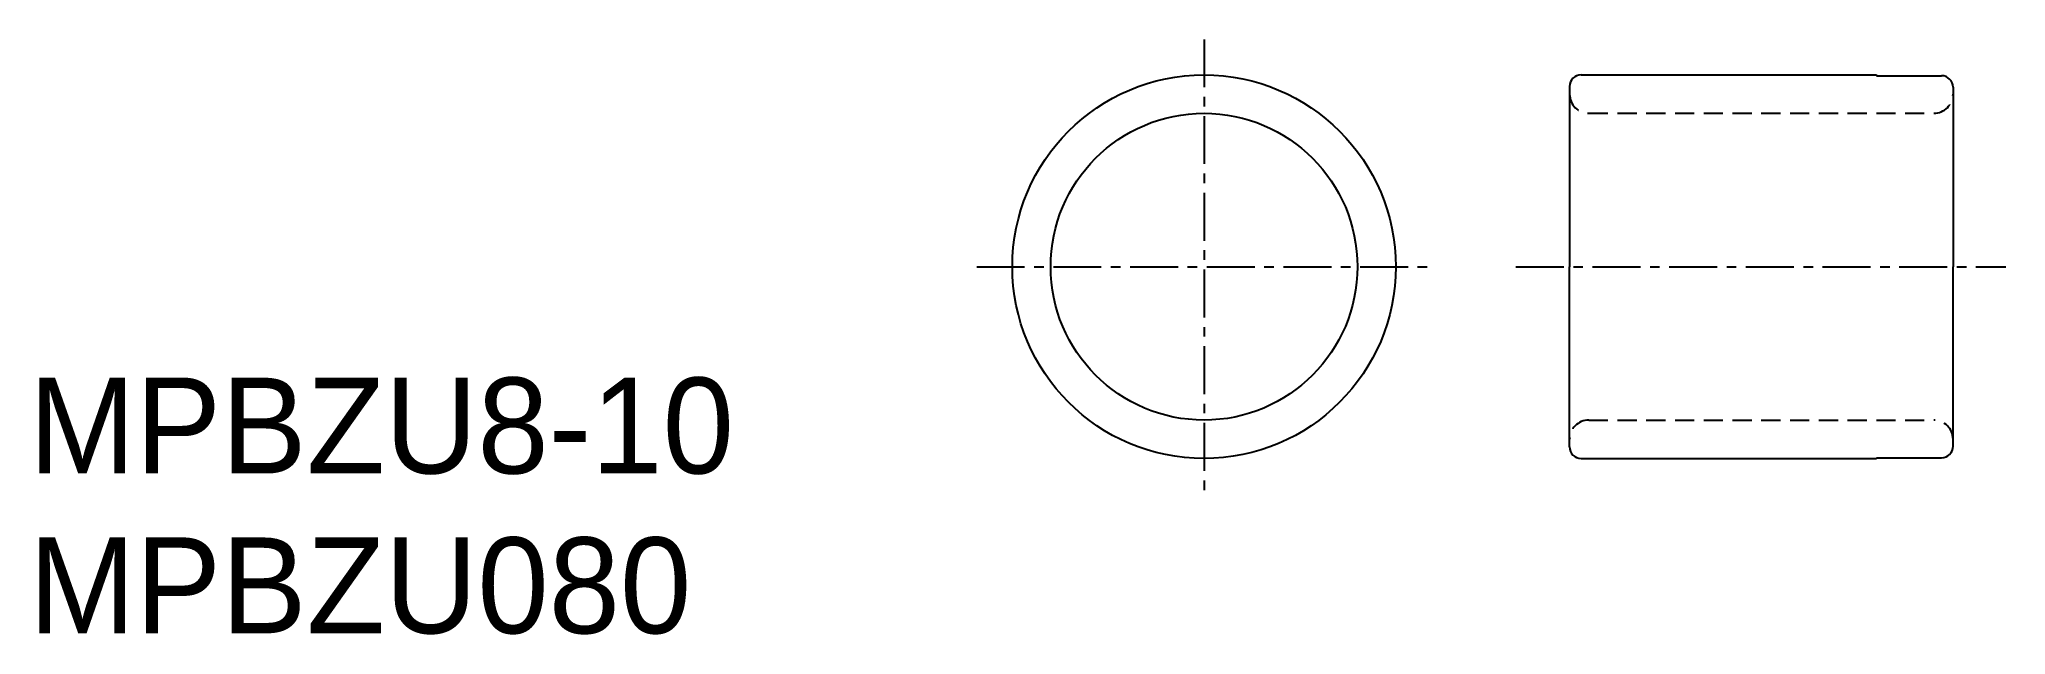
# Model space of a CAD drawing. Extents: x 10.3 to 61.6, y 10 to 25.5.
import ezdxf

# ---------------------------------------------------------------- set-up
doc = ezdxf.new("R2010")
doc.units = 0
doc.linetypes.add('CENTER', pattern=[2, 1.25, -0.25, 0.25, -0.25])
doc.linetypes.add('DASHED', pattern=[0.75, 0.5, -0.25])
doc.layers.get('0').update_dxf_attribs({"linetype": 'CONTINUOUS'})
doc.layers.add('CENTER', color=1, linetype='CENTER')

msp = doc.modelspace()

# ---------------------------------------------------------------- linework, layer by layer
at = {"color": 7, "linetype": 'CONTINUOUS'}
for p, q in [((50.187, 24.258), (50.187, 24.058)), ((50.487, 24.558), (58.187, 24.558)), ((58.187, 24.558), (58.187, 24.538)), ((58.187, 24.538), (59.887, 24.538)), ((60.187, 24.238), (60.187, 24.058)), ((50.187, 24.058), (50.187, 19.558)), ((60.187, 24.058), (60.187, 19.558)), ((50.187, 15.058), (50.187, 19.558)), ((50.187, 19.558), (50.187, 19.558)), ((50.187, 19.558), (50.187, 19.558)), ((60.187, 14.878), (60.187, 19.558)), ((50.187, 14.858), (50.187, 15.058)), ((60.187, 14.898), (60.187, 15.058)), ((50.487, 14.558), (58.187, 14.558)), ((58.187, 14.578), (59.887, 14.578)), ((58.187, 14.558), (58.187, 14.578))]:
    msp.add_line(p, q, dxfattribs=at)
at = {"color": 3, "linetype": 'DASHED'}
for p, q in [((50.687, 23.558), (59.687, 23.558)), ((50.687, 15.558), (59.687, 15.558))]:
    msp.add_line(p, q, dxfattribs=at)
at = {"color": 7, "linetype": 'CONTINUOUS'}
for radius in [5, 4]:
    msp.add_circle((40.652, 19.558), radius, dxfattribs=at)
for centre, start, end in [((50.487, 24.258), 90, 180), ((59.887, 24.238), 0, 90), ((59.887, 14.878), 270, 0), ((50.487, 14.858), 180, 270)]:
    msp.add_arc(centre, 0.3, start, end, dxfattribs=at)
at = {"color": 3, "linetype": 'DASHED'}
for centre, start, end in [((50.687, 24.058), 180, 270), ((59.687, 24.058), 270, 360), ((50.687, 15.058), 90, 180), ((59.687, 15.058), 0, 90)]:
    msp.add_arc(centre, 0.5, start, end, dxfattribs=at)
at = {"layer": 'CENTER', "color": 1, "linetype": 'CENTER'}
for p, q in [((40.652, 25.486), (40.652, 13.629)), ((34.723, 19.558), (46.58, 19.558)), ((34.723, 19.558), (46.58, 19.558)), ((48.785, 19.558), (61.56, 19.558)), ((48.785, 19.558), (61.56, 19.558))]:
    msp.add_line(p, q, dxfattribs=at)

# ---------------------------------------------------------------- texts
at = {"color": 7, "linetype": 'CONTINUOUS'}
for s, p in [('MPBZU8-10', (10, 14.167)), ('MPBZU080', (10, 10))]:
    msp.add_text(s, height=2.5, dxfattribs=at).set_placement(p)

doc.saveas('drawing.dxf')
